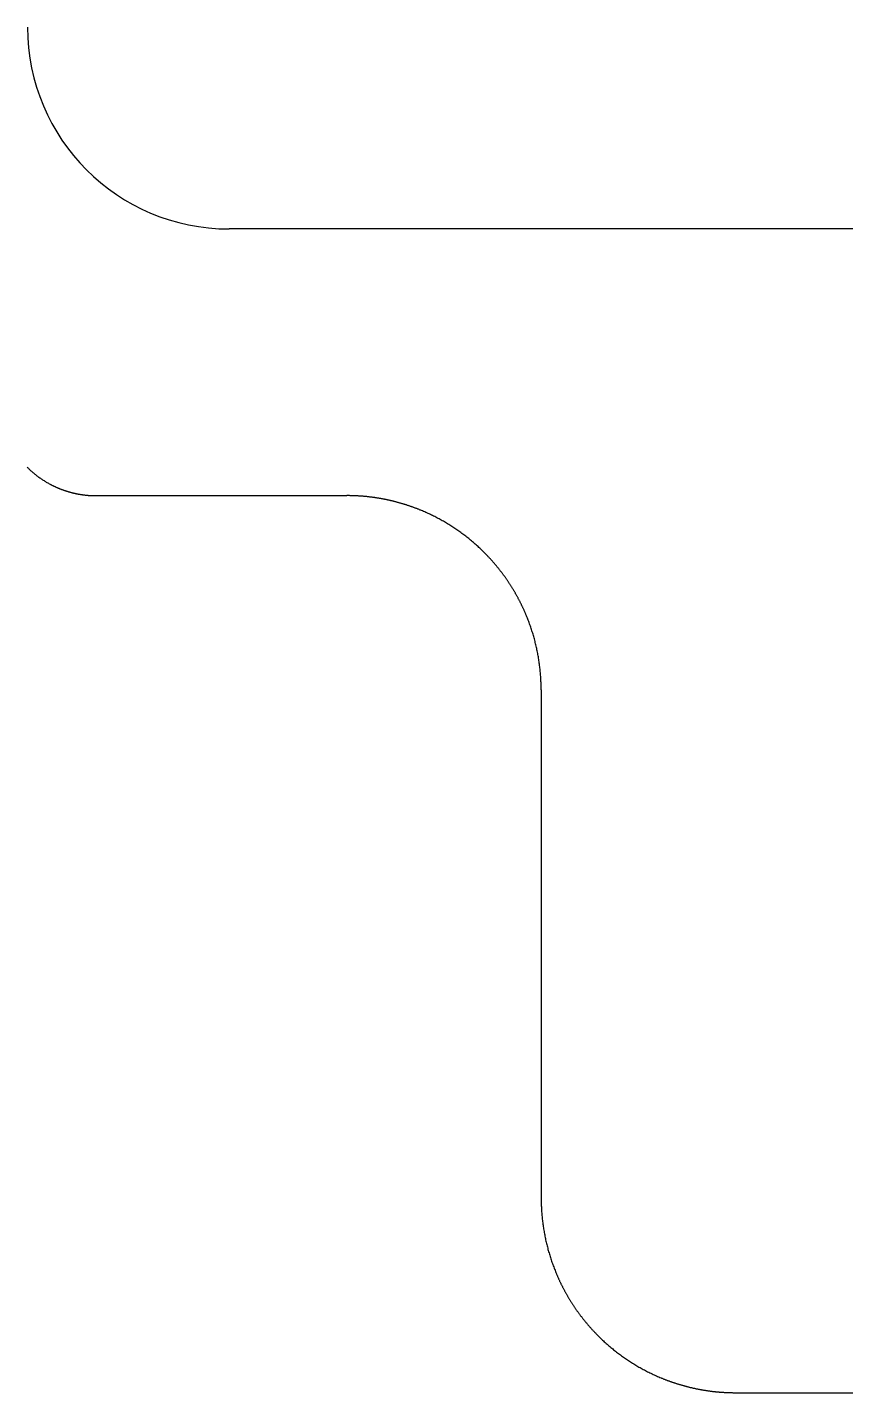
# Model space of a CAD drawing. Header units: millimetres. Extents: x -10 to 277, y -95 to 18.
# Drawn here: x 45.04 to 53.46, y -95.23 to -81.18 of the extents above; entities that cross this region are included whole.
import ezdxf

# ---------------------------------------------------------------- set-up
doc = ezdxf.new("R2010")
doc.units = ezdxf.units.MM
doc.header["$MEASUREMENT"] = 0
doc.layers.add('BLACK', color=7, linetype='CONTINUOUS')
doc.layers.add('Edge.Cuts', color=53, linetype='CONTINUOUS')

msp = doc.modelspace()

# ---------------------------------------------------------------- linework, layer by layer
at = {"layer": 'BLACK', "linetype": 'Continuous'}
msp.add_line((57.6625, -83.25), (47.1125, -83.25), dxfattribs=at)
at = {"layer": 'BLACK'}
msp.add_arc((47.112502, -81.174998), 2.075002, 180.0000828, 269.9999448, dxfattribs=at)
at = {"layer": 'Edge.Cuts', "linetype": 'Continuous'}
for p, q in [((45.033455, -85.700871), (45.039794, -85.707168)), ((45.039794, -85.707168), (45.046189, -85.713409)), ((45.046189, -85.713409), (45.05264, -85.719592)), ((45.05264, -85.719592), (45.059147, -85.725718)), ((45.059147, -85.725718), (45.065708, -85.731786)), ((45.065708, -85.731786), (45.072323, -85.737794)), ((45.072323, -85.737794), (45.078993, -85.743744)), ((45.078993, -85.743744), (45.085715, -85.749634)), ((45.085715, -85.749634), (45.092491, -85.755464)), ((45.092491, -85.755464), (45.099319, -85.761234)), ((45.099319, -85.761234), (45.106198, -85.766942)), ((45.106198, -85.766942), (45.113129, -85.772589)), ((45.113129, -85.772589), (45.12011, -85.778174)), ((45.12011, -85.778174), (45.127142, -85.783697)), ((45.127142, -85.783697), (45.134223, -85.789158)), ((45.134223, -85.789158), (45.141353, -85.794555)), ((45.141353, -85.794555), (45.148531, -85.799888)), ((45.148531, -85.799888), (45.155757, -85.805157)), ((45.155757, -85.805157), (45.163031, -85.810362)), ((45.163031, -85.810362), (45.170351, -85.815502)), ((45.170351, -85.815502), (45.177717, -85.820576)), ((45.177717, -85.820576), (45.185129, -85.825585)), ((45.185129, -85.825585), (45.192586, -85.830527)), ((45.192586, -85.830527), (45.200086, -85.835403)), ((45.200086, -85.835403), (45.207631, -85.840211)), ((45.207631, -85.840211), (45.215218, -85.844953)), ((45.215218, -85.844953), (45.222848, -85.849626)), ((45.222848, -85.849626), (45.23052, -85.854231)), ((45.23052, -85.854231), (45.238233, -85.858768)), ((45.238233, -85.858768), (45.245986, -85.863235)), ((45.245986, -85.863235), (45.253779, -85.867634)), ((45.253779, -85.867634), (45.261611, -85.871962)), ((45.261611, -85.871962), (45.269482, -85.87622)), ((45.269482, -85.87622), (45.273431, -85.878323)), ((45.273431, -85.878323), (45.27739, -85.880408)), ((45.27739, -85.880408), (45.281358, -85.882476)), ((45.281358, -85.882476), (45.285336, -85.884525)), ((45.285336, -85.884525), (45.289323, -85.886557)), ((45.289323, -85.886557), (45.293318, -85.888571)), ((45.293318, -85.888571), (45.297323, -85.890567)), ((45.297323, -85.890567), (45.301336, -85.892546)), ((45.301336, -85.892546), (45.305359, -85.894506)), ((45.305359, -85.894506), (45.30939, -85.896448)), ((45.30939, -85.896448), (45.313429, -85.898372)), ((45.313429, -85.898372), (45.317478, -85.900278)), ((45.317478, -85.900278), (45.321534, -85.902166)), ((45.321534, -85.902166), (45.325599, -85.904036)), ((45.325599, -85.904036), (45.329673, -85.905888)), ((45.329673, -85.905888), (45.333754, -85.907721)), ((45.333754, -85.907721), (45.337844, -85.909536)), ((45.337844, -85.909536), (45.341942, -85.911333)), ((45.341942, -85.911333), (45.346047, -85.913112)), ((45.346047, -85.913112), (45.350161, -85.914872)), ((45.350161, -85.914872), (45.354282, -85.916613)), ((45.354282, -85.916613), (45.358411, -85.918336)), ((45.358411, -85.918336), (45.362548, -85.920041)), ((45.362548, -85.920041), (45.366692, -85.921727)), ((45.366692, -85.921727), (45.370843, -85.923395)), ((45.370843, -85.923395), (45.375003, -85.925044)), ((45.375003, -85.925044), (45.379168, -85.926674)), ((45.379168, -85.926674), (45.383342, -85.928286)), ((45.383342, -85.928286), (45.387522, -85.929878)), ((45.387522, -85.929878), (45.39171, -85.931453)), ((45.39171, -85.931453), (45.395904, -85.933008)), ((45.395904, -85.933008), (45.400106, -85.934545)), ((45.400106, -85.934545), (45.404314, -85.936063)), ((45.404314, -85.936063), (45.408529, -85.937562)), ((45.408529, -85.937562), (45.41275, -85.939041)), ((45.41275, -85.939041), (45.416978, -85.940503)), ((45.416978, -85.940503), (45.421212, -85.941945)), ((45.421212, -85.941945), (45.425453, -85.943368)), ((45.425453, -85.943368), (45.429699, -85.944772)), ((45.429699, -85.944772), (45.433953, -85.946157)), ((45.433953, -85.946157), (45.438211, -85.947523)), ((45.438211, -85.947523), (45.442477, -85.94887)), ((45.442477, -85.94887), (45.446747, -85.950198)), ((45.446747, -85.950198), (45.451024, -85.951507)), ((45.451024, -85.951507), (45.455306, -85.952797)), ((45.455306, -85.952797), (45.459595, -85.954067)), ((45.459595, -85.954067), (45.463888, -85.955318)), ((45.463888, -85.955318), (45.468188, -85.95655)), ((45.468188, -85.95655), (45.472492, -85.957763)), ((45.472492, -85.957763), (45.476802, -85.958956)), ((45.476802, -85.958956), (45.481117, -85.96013)), ((45.481117, -85.96013), (45.485438, -85.961285)), ((45.485438, -85.961285), (45.489762, -85.96242)), ((45.489762, -85.96242), (45.494093, -85.963536)), ((45.494093, -85.963536), (45.498428, -85.964632)), ((45.498428, -85.964632), (45.502768, -85.96571)), ((45.502768, -85.96571), (45.507112, -85.966767)), ((45.507112, -85.966767), (45.511462, -85.967805)), ((45.511462, -85.967805), (45.515816, -85.968824)), ((45.515816, -85.968824), (45.520175, -85.969823)), ((45.520175, -85.969823), (45.524537, -85.970803)), ((45.524537, -85.970803), (45.528905, -85.971763)), ((45.528905, -85.971763), (45.533275, -85.972704)), ((45.533275, -85.972704), (45.537651, -85.973625)), ((45.537651, -85.973625), (45.54203, -85.974526)), ((45.54203, -85.974526), (45.546414, -85.975408)), ((45.546414, -85.975408), (45.550801, -85.97627)), ((45.550801, -85.97627), (45.555193, -85.977113)), ((45.555193, -85.977113), (45.559587, -85.977935)), ((45.559587, -85.977935), (45.563987, -85.978739)), ((45.563987, -85.978739), (45.568388, -85.979522)), ((45.568388, -85.979522), (45.572795, -85.980286)), ((45.572795, -85.980286), (45.577203, -85.98103)), ((45.577203, -85.98103), (45.581616, -85.981754)), ((45.581616, -85.981754), (45.586031, -85.982459)), ((45.586031, -85.982459), (45.590451, -85.983144)), ((45.590451, -85.983144), (45.594872, -85.983809)), ((45.594872, -85.983809), (45.599298, -85.984454)), ((45.599298, -85.984454), (45.603725, -85.985079)), ((45.603725, -85.985079), (45.608157, -85.985685)), ((45.608157, -85.985685), (45.61259, -85.986271)), ((45.61259, -85.986271), (45.617027, -85.986837)), ((45.617027, -85.986837), (45.621465, -85.987383)), ((45.621465, -85.987383), (45.625908, -85.98791)), ((45.625908, -85.98791), (45.630351, -85.988416)), ((45.630351, -85.988416), (45.634798, -85.988903)), ((45.634798, -85.988903), (45.639246, -85.989369)), ((45.639246, -85.989369), (45.643698, -85.989816)), ((45.643698, -85.989816), (45.64815, -85.990243)), ((45.64815, -85.990243), (45.652607, -85.99065)), ((45.652607, -85.99065), (45.657063, -85.991037)), ((45.657063, -85.991037), (45.661523, -85.991404)), ((45.661523, -85.991404), (45.665984, -85.991752)), ((45.665984, -85.991752), (45.670448, -85.992079)), ((45.670448, -85.992079), (45.674912, -85.992386)), ((45.674912, -85.992386), (45.679379, -85.992674)), ((45.679379, -85.992674), (45.683846, -85.992941)), ((45.683846, -85.992941), (45.688317, -85.993189)), ((45.688317, -85.993189), (45.692787, -85.993416)), ((45.692787, -85.993416), (45.69726, -85.993624)), ((45.69726, -85.993624), (45.701733, -85.993811)), ((45.701733, -85.993811), (45.706209, -85.993979)), ((45.706209, -85.993979), (45.710684, -85.994127)), ((45.710684, -85.994127), (45.715162, -85.994254)), ((45.715162, -85.994254), (45.71964, -85.994362)), ((45.71964, -85.994362), (45.72412, -85.994449)), ((45.72412, -85.994449), (45.728599, -85.994517)), ((45.728599, -85.994517), (45.733081, -85.994565)), ((45.733081, -85.994565), (45.7415, -85.9946)), ((45.7415, -85.9946), (48.325, -85.9946)), ((48.327308, -85.994601), (48.325, -85.9946)), ((48.33364, -85.994619), (48.327308, -85.994601)), ((48.339969, -85.994656), (48.33364, -85.994619)), ((48.346299, -85.994713), (48.339969, -85.994656)), ((48.352627, -85.994791), (48.346299, -85.994713)), ((48.358957, -85.994888), (48.352627, -85.994791)), ((48.365284, -85.995005), (48.358957, -85.994888)), ((48.371612, -85.995143), (48.365284, -85.995005)), ((48.377937, -85.9953), (48.371612, -85.995143)), ((48.384264, -85.995477), (48.377937, -85.9953)), ((48.390588, -85.995675), (48.384264, -85.995477)), ((48.396912, -85.995892), (48.390588, -85.995675)), ((48.403235, -85.996129), (48.396912, -85.995892)), ((48.409557, -85.996387), (48.403235, -85.996129)), ((48.415877, -85.996664), (48.409557, -85.996387)), ((48.422198, -85.996961), (48.415877, -85.996664)), ((48.428516, -85.997278), (48.422198, -85.996961)), ((48.434834, -85.997616), (48.428516, -85.997278)), ((48.44115, -85.997973), (48.434834, -85.997616)), ((48.447465, -85.99835), (48.44115, -85.997973)), ((48.453778, -85.998747), (48.447465, -85.99835)), ((48.460091, -85.999164), (48.453778, -85.998747)), ((48.4664, -85.999601), (48.460091, -85.999164)), ((48.47271, -86.000058), (48.4664, -85.999601)), ((48.479017, -86.000535), (48.47271, -86.000058)), ((48.485323, -86.001032), (48.479017, -86.000535)), ((48.491627, -86.001549), (48.485323, -86.001032)), ((48.49793, -86.002085), (48.491627, -86.001549)), ((48.504229, -86.002642), (48.49793, -86.002085)), ((48.510528, -86.003219), (48.504229, -86.002642)), ((48.516824, -86.003815), (48.510528, -86.003219)), ((48.523119, -86.004431), (48.516824, -86.003815)), ((48.529411, -86.005068), (48.523119, -86.004431)), ((48.535702, -86.005724), (48.529411, -86.005068)), ((48.54199, -86.0064), (48.535702, -86.005724)), ((48.548276, -86.007096), (48.54199, -86.0064)), ((48.554559, -86.007812), (48.548276, -86.007096)), ((48.560841, -86.008547), (48.554559, -86.007812)), ((48.56712, -86.009303), (48.560841, -86.008547)), ((48.573397, -86.010078), (48.56712, -86.009303)), ((48.57967, -86.010874), (48.573397, -86.010078)), ((48.585942, -86.011689), (48.57967, -86.010874)), ((48.59221, -86.012524), (48.585942, -86.011689)), ((48.598477, -86.013379), (48.59221, -86.012524)), ((48.604739, -86.014253), (48.598477, -86.013379)), ((48.611, -86.015148), (48.604739, -86.014253)), ((48.617257, -86.016062), (48.611, -86.015148)), ((48.623512, -86.016996), (48.617257, -86.016062)), ((48.629764, -86.017949), (48.623512, -86.016996)), ((48.636013, -86.018923), (48.629764, -86.017949)), ((48.642258, -86.019916), (48.636013, -86.018923)), ((48.6485, -86.020929), (48.642258, -86.019916)), ((48.654739, -86.021962), (48.6485, -86.020929)), ((48.660975, -86.023015), (48.654739, -86.021962)), ((48.667207, -86.024087), (48.660975, -86.023015)), ((48.673436, -86.025179), (48.667207, -86.024087)), ((48.679661, -86.026291), (48.673436, -86.025179)), ((48.685884, -86.027422), (48.679661, -86.026291)), ((48.692102, -86.028573), (48.685884, -86.027422)), ((48.698317, -86.029744), (48.692102, -86.028573)), ((48.704528, -86.030934), (48.698317, -86.029744)), ((48.710735, -86.032144), (48.704528, -86.030934)), ((48.716938, -86.033374), (48.710735, -86.032144)), ((48.723138, -86.034623), (48.716938, -86.033374)), ((48.729333, -86.035892), (48.723138, -86.034623)), ((48.735525, -86.037181), (48.729333, -86.035892)), ((48.741712, -86.038489), (48.735525, -86.037181)), ((48.747896, -86.039816), (48.741712, -86.038489)), ((48.754075, -86.041164), (48.747896, -86.039816)), ((48.76025, -86.04253), (48.754075, -86.041164)), ((48.76642, -86.043917), (48.76025, -86.04253)), ((48.772587, -86.045323), (48.76642, -86.043917)), ((48.778748, -86.046748), (48.772587, -86.045323)), ((48.784906, -86.048193), (48.778748, -86.046748)), ((48.791058, -86.049657), (48.784906, -86.048193)), ((48.797207, -86.051141), (48.791058, -86.049657)), ((48.80335, -86.052644), (48.797207, -86.051141)), ((48.809489, -86.054167), (48.80335, -86.052644)), ((48.815622, -86.055709), (48.809489, -86.054167)), ((48.821751, -86.05727), (48.815622, -86.055709)), ((48.827875, -86.058851), (48.821751, -86.05727)), ((48.833995, -86.060451), (48.827875, -86.058851)), ((48.840108, -86.062071), (48.833995, -86.060451)), ((48.846217, -86.06371), (48.840108, -86.062071)), ((48.852321, -86.065368), (48.846217, -86.06371)), ((48.85842, -86.067046), (48.852321, -86.065368)), ((48.864512, -86.068742), (48.85842, -86.067046)), ((48.8706, -86.070459), (48.864512, -86.068742)), ((48.876683, -86.072194), (48.8706, -86.070459)), ((48.88276, -86.073949), (48.876683, -86.072194)), ((48.888831, -86.075722), (48.88276, -86.073949)), ((48.894897, -86.077515), (48.888831, -86.075722)), ((48.900957, -86.079328), (48.894897, -86.077515)), ((48.907011, -86.081159), (48.900957, -86.079328)), ((48.91306, -86.08301), (48.907011, -86.081159)), ((48.919103, -86.084879), (48.91306, -86.08301)), ((48.925139, -86.086768), (48.919103, -86.084879)), ((48.93117, -86.088676), (48.925139, -86.086768)), ((48.937195, -86.090603), (48.93117, -86.088676)), ((48.943214, -86.092549), (48.937195, -86.090603)), ((48.949226, -86.094514), (48.943214, -86.092549)), ((48.955232, -86.096498), (48.949226, -86.094514)), ((48.961232, -86.098501), (48.955232, -86.096498)), ((48.967226, -86.100523), (48.961232, -86.098501)), ((48.973213, -86.102564), (48.967226, -86.100523)), ((48.979194, -86.104624), (48.973213, -86.102564)), ((48.985168, -86.106702), (48.979194, -86.104624)), ((48.991136, -86.1088), (48.985168, -86.106702)), ((48.997097, -86.110916), (48.991136, -86.1088)), ((49.003052, -86.113052), (48.997097, -86.110916)), ((49.008999, -86.115206), (49.003052, -86.113052)), ((49.01494, -86.117379), (49.008999, -86.115206)), ((49.020874, -86.119571), (49.01494, -86.117379)), ((49.026801, -86.121781), (49.020874, -86.119571)), ((49.032721, -86.12401), (49.026801, -86.121781)), ((49.038633, -86.126258), (49.032721, -86.12401)), ((49.044539, -86.128525), (49.038633, -86.126258)), ((49.050438, -86.13081), (49.044539, -86.128525)), ((49.056329, -86.133114), (49.050438, -86.13081)), ((49.062213, -86.135437), (49.056329, -86.133114)), ((49.068089, -86.137778), (49.062213, -86.135437)), ((49.073958, -86.140138), (49.068089, -86.137778)), ((49.07982, -86.142516), (49.073958, -86.140138)), ((49.085674, -86.144913), (49.07982, -86.142516)), ((49.09152, -86.147328), (49.085674, -86.144913)), ((49.10319, -86.152214), (49.09152, -86.147328)), ((49.114829, -86.157173), (49.10319, -86.152214)), ((49.126436, -86.162206), (49.114829, -86.157173)), ((49.13801, -86.167313), (49.126436, -86.162206)), ((49.149552, -86.172492), (49.13801, -86.167313)), ((49.161061, -86.177744), (49.149552, -86.172492)), ((49.172537, -86.183069), (49.161061, -86.177744)), ((49.183978, -86.188466), (49.172537, -86.183069)), ((49.195385, -86.193935), (49.183978, -86.188466)), ((49.206757, -86.199476), (49.195385, -86.193935)), ((49.218093, -86.205089), (49.206757, -86.199476)), ((49.229394, -86.210774), (49.218093, -86.205089)), ((49.240658, -86.216529), (49.229394, -86.210774)), ((49.251885, -86.222356), (49.240658, -86.216529)), ((49.263075, -86.228253), (49.251885, -86.222356)), ((49.274228, -86.234221), (49.263075, -86.228253)), ((49.285342, -86.24026), (49.274228, -86.234221)), ((49.296417, -86.246368), (49.285342, -86.24026)), ((49.307454, -86.252546), (49.296417, -86.246368)), ((49.318451, -86.258794), (49.307454, -86.252546)), ((49.329408, -86.26511), (49.318451, -86.258794)), ((49.340324, -86.271496), (49.329408, -86.26511)), ((49.3512, -86.277951), (49.340324, -86.271496)), ((49.362034, -86.284474), (49.3512, -86.277951)), ((49.372827, -86.291066), (49.362034, -86.284474)), ((49.383578, -86.297725), (49.372827, -86.291066)), ((49.394286, -86.304452), (49.383578, -86.297725)), ((49.404951, -86.311247), (49.394286, -86.304452)), ((49.415572, -86.318109), (49.404951, -86.311247)), ((49.42615, -86.325037), (49.415572, -86.318109)), ((49.436684, -86.332033), (49.42615, -86.325037)), ((49.447173, -86.339094), (49.436684, -86.332033)), ((49.457617, -86.346222), (49.447173, -86.339094)), ((49.468016, -86.353416), (49.457617, -86.346222)), ((49.478368, -86.360675), (49.468016, -86.353416)), ((49.488675, -86.367999), (49.478368, -86.360675)), ((49.498935, -86.375389), (49.488675, -86.367999)), ((49.509148, -86.382843), (49.498935, -86.375389)), ((49.519313, -86.390361), (49.509148, -86.382843)), ((49.529431, -86.397944), (49.519313, -86.390361)), ((49.5395, -86.40559), (49.529431, -86.397944)), ((49.549521, -86.4133), (49.5395, -86.40559)), ((49.559493, -86.421074), (49.549521, -86.4133)), ((49.569416, -86.42891), (49.559493, -86.421074)), ((49.579289, -86.436809), (49.569416, -86.42891)), ((49.589113, -86.44477), (49.579289, -86.436809)), ((49.598885, -86.452794), (49.589113, -86.44477)), ((49.608607, -86.460879), (49.598885, -86.452794)), ((49.618278, -86.469026), (49.608607, -86.460879)), ((49.627898, -86.477234), (49.618278, -86.469026)), ((49.637466, -86.485503), (49.627898, -86.477234)), ((49.646982, -86.493832), (49.637466, -86.485503)), ((49.656445, -86.502222), (49.646982, -86.493832)), ((49.665855, -86.510672), (49.656445, -86.502222)), ((49.675213, -86.519182), (49.665855, -86.510672)), ((49.684517, -86.527751), (49.675213, -86.519182)), ((49.693767, -86.53638), (49.684517, -86.527751)), ((49.702963, -86.545067), (49.693767, -86.53638)), ((49.712104, -86.553813), (49.702963, -86.545067)), ((49.721191, -86.562618), (49.712104, -86.553813)), ((49.730223, -86.57148), (49.721191, -86.562618)), ((49.7392, -86.5804), (49.730223, -86.57148)), ((49.740831, -86.582033), (49.7392, -86.5804)), ((49.745296, -86.586523), (49.740831, -86.582033)), ((49.749746, -86.591025), (49.745296, -86.586523)), ((49.754182, -86.595542), (49.749746, -86.591025)), ((49.758602, -86.600072), (49.754182, -86.595542)), ((49.763009, -86.604616), (49.758602, -86.600072)), ((49.7674, -86.609174), (49.763009, -86.604616)), ((49.771778, -86.613746), (49.7674, -86.609174)), ((49.77614, -86.61833), (49.771778, -86.613746)), ((49.780489, -86.622929), (49.77614, -86.61833)), ((49.784821, -86.627541), (49.780489, -86.622929)), ((49.78914, -86.632167), (49.784821, -86.627541)), ((49.793443, -86.636806), (49.78914, -86.632167)), ((49.797733, -86.641459), (49.793443, -86.636806)), ((49.802006, -86.646125), (49.797733, -86.641459)), ((49.806265, -86.650804), (49.802006, -86.646125)), ((49.810509, -86.655496), (49.806265, -86.650804)), ((49.814738, -86.660203), (49.810509, -86.655496)), ((49.818952, -86.664922), (49.814738, -86.660203)), ((49.823151, -86.669654), (49.818952, -86.664922)), ((49.827335, -86.674399), (49.823151, -86.669654)), ((49.831504, -86.679158), (49.827335, -86.674399)), ((49.835657, -86.683929), (49.831504, -86.679158)), ((49.839796, -86.688714), (49.835657, -86.683929)), ((49.843918, -86.693511), (49.839796, -86.688714)), ((49.848027, -86.698322), (49.843918, -86.693511)), ((49.852119, -86.703145), (49.848027, -86.698322)), ((49.856196, -86.707982), (49.852119, -86.703145)), ((49.860258, -86.71283), (49.856196, -86.707982)), ((49.864304, -86.717693), (49.860258, -86.71283)), ((49.868335, -86.722566), (49.864304, -86.717693)), ((49.872351, -86.727454), (49.868335, -86.722566)), ((49.87635, -86.732353), (49.872351, -86.727454)), ((49.880335, -86.737266), (49.87635, -86.732353)), ((49.884303, -86.74219), (49.880335, -86.737266)), ((49.888256, -86.747128), (49.884303, -86.74219)), ((49.892193, -86.752077), (49.888256, -86.747128)), ((49.896115, -86.75704), (49.892193, -86.752077)), ((49.900021, -86.762014), (49.896115, -86.75704)), ((49.903911, -86.767001), (49.900021, -86.762014)), ((49.907785, -86.771999), (49.903911, -86.767001)), ((49.911644, -86.777011), (49.907785, -86.771999)), ((49.915486, -86.782034), (49.911644, -86.777011)), ((49.919313, -86.787069), (49.915486, -86.782034)), ((49.923123, -86.792116), (49.919313, -86.787069)), ((49.926918, -86.797176), (49.923123, -86.792116)), ((49.930696, -86.802247), (49.926918, -86.797176)), ((49.934459, -86.807331), (49.930696, -86.802247)), ((49.938205, -86.812426), (49.934459, -86.807331)), ((49.941936, -86.817533), (49.938205, -86.812426)), ((49.94565, -86.822652), (49.941936, -86.817533)), ((49.949348, -86.827783), (49.94565, -86.822652)), ((49.953029, -86.832924), (49.949348, -86.827783)), ((49.956695, -86.838079), (49.953029, -86.832924)), ((49.960343, -86.843244), (49.956695, -86.838079)), ((49.963976, -86.848421), (49.960343, -86.843244)), ((49.967592, -86.853609), (49.963976, -86.848421)), ((49.971192, -86.858809), (49.967592, -86.853609)), ((49.974775, -86.86402), (49.971192, -86.858809)), ((49.978343, -86.869243), (49.974775, -86.86402)), ((49.981893, -86.874476), (49.978343, -86.869243)), ((49.985427, -86.879721), (49.981893, -86.874476)), ((49.988944, -86.884977), (49.985427, -86.879721)), ((49.992444, -86.890245), (49.988944, -86.884977)), ((49.995928, -86.895523), (49.992444, -86.890245)), ((49.999396, -86.900813), (49.995928, -86.895523)), ((50.002846, -86.906113), (49.999396, -86.900813)), ((50.00628, -86.911424), (50.002846, -86.906113)), ((50.009696, -86.916746), (50.00628, -86.911424)), ((50.013097, -86.922079), (50.009696, -86.916746)), ((50.01648, -86.927422), (50.013097, -86.922079)), ((50.019846, -86.932777), (50.01648, -86.927422)), ((50.023195, -86.938142), (50.019846, -86.932777)), ((50.026528, -86.943518), (50.023195, -86.938142)), ((50.029843, -86.948904), (50.026528, -86.943518)), ((50.033142, -86.954301), (50.029843, -86.948904)), ((50.036423, -86.959707), (50.033142, -86.954301)), ((50.039687, -86.965125), (50.036423, -86.959707)), ((50.042934, -86.970553), (50.039687, -86.965125)), ((50.046164, -86.975991), (50.042934, -86.970553)), ((50.049376, -86.981439), (50.046164, -86.975991)), ((50.052572, -86.986898), (50.049376, -86.981439)), ((50.05575, -86.992366), (50.052572, -86.986898)), ((50.058911, -86.997845), (50.05575, -86.992366)), ((50.062055, -87.003333), (50.058911, -86.997845)), ((50.065181, -87.008832), (50.062055, -87.003333)), ((50.06829, -87.01434), (50.065181, -87.008832)), ((50.071381, -87.019859), (50.06829, -87.01434)), ((50.074455, -87.025387), (50.071381, -87.019859)), ((50.077512, -87.030925), (50.074455, -87.025387)), ((50.08055, -87.036472), (50.077512, -87.030925)), ((50.083572, -87.042029), (50.08055, -87.036472)), ((50.086576, -87.047596), (50.083572, -87.042029)), ((50.089562, -87.053172), (50.086576, -87.047596)), ((50.09253, -87.058757), (50.089562, -87.053172)), ((50.095482, -87.064353), (50.09253, -87.058757)), ((50.098415, -87.069957), (50.095482, -87.064353)), ((50.10133, -87.07557), (50.098415, -87.069957)), ((50.104228, -87.081193), (50.10133, -87.07557)), ((50.107108, -87.086825), (50.104228, -87.081193)), ((50.10997, -87.092466), (50.107108, -87.086825)), ((50.112815, -87.098116), (50.10997, -87.092466)), ((50.115641, -87.103775), (50.112815, -87.098116)), ((50.11845, -87.109443), (50.115641, -87.103775)), ((50.12124, -87.11512), (50.11845, -87.109443)), ((50.124013, -87.120806), (50.12124, -87.11512)), ((50.126767, -87.1265), (50.124013, -87.120806)), ((50.129504, -87.132203), (50.126767, -87.1265)), ((50.132223, -87.137915), (50.129504, -87.132203)), ((50.134923, -87.143635), (50.132223, -87.137915)), ((50.137606, -87.149364), (50.134923, -87.143635)), ((50.14027, -87.155101), (50.137606, -87.149364)), ((50.142916, -87.160847), (50.14027, -87.155101)), ((50.145544, -87.166601), (50.142916, -87.160847)), ((50.148154, -87.172363), (50.145544, -87.166601)), ((50.150746, -87.178134), (50.148154, -87.172363)), ((50.153319, -87.183912), (50.150746, -87.178134)), ((50.155874, -87.189699), (50.153319, -87.183912)), ((50.158411, -87.195494), (50.155874, -87.189699)), ((50.160929, -87.201297), (50.158411, -87.195494)), ((50.163429, -87.207108), (50.160929, -87.201297)), ((50.165911, -87.212926), (50.163429, -87.207108)), ((50.168374, -87.218753), (50.165911, -87.212926)), ((50.170819, -87.224587), (50.168374, -87.218753)), ((50.173245, -87.230429), (50.170819, -87.224587)), ((50.178042, -87.242135), (50.173245, -87.230429)), ((50.182765, -87.253872), (50.178042, -87.242135)), ((50.187414, -87.265638), (50.182765, -87.253872)), ((50.191988, -87.277433), (50.187414, -87.265638)), ((50.196487, -87.289256), (50.191988, -87.277433)), ((50.200912, -87.301108), (50.196487, -87.289256)), ((50.205261, -87.312987), (50.200912, -87.301108)), ((50.209535, -87.324894), (50.205261, -87.312987)), ((50.213734, -87.336827), (50.209535, -87.324894)), ((50.217857, -87.348786), (50.213734, -87.336827)), ((50.221904, -87.360771), (50.217857, -87.348786)), ((50.225875, -87.372781), (50.221904, -87.360771)), ((50.229771, -87.384815), (50.225875, -87.372781)), ((50.23359, -87.396874), (50.229771, -87.384815)), ((50.237332, -87.408956), (50.23359, -87.396874)), ((50.240998, -87.421062), (50.237332, -87.408956)), ((50.244587, -87.43319), (50.240998, -87.421062)), ((50.2481, -87.445341), (50.244587, -87.43319)), ((50.251535, -87.457513), (50.2481, -87.445341)), ((50.254894, -87.469706), (50.251535, -87.457513)), ((50.258175, -87.48192), (50.254894, -87.469706)), ((50.261379, -87.494154), (50.258175, -87.48192)), ((50.264505, -87.506409), (50.261379, -87.494154)), ((50.267553, -87.518682), (50.264505, -87.506409)), ((50.270524, -87.530974), (50.267553, -87.518682)), ((50.273417, -87.543284), (50.270524, -87.530974)), ((50.276232, -87.555612), (50.273417, -87.543284)), ((50.278969, -87.567958), (50.276232, -87.555612)), ((50.281628, -87.58032), (50.278969, -87.567958)), ((50.284208, -87.592698), (50.281628, -87.58032)), ((50.28671, -87.605093), (50.284208, -87.592698)), ((50.289134, -87.617502), (50.28671, -87.605093)), ((50.291479, -87.629927), (50.289134, -87.617502)), ((50.293745, -87.642366), (50.291479, -87.629927)), ((50.295933, -87.654819), (50.293745, -87.642366)), ((50.298041, -87.667285), (50.295933, -87.654819)), ((50.300071, -87.679764), (50.298041, -87.667285)), ((50.302022, -87.692256), (50.300071, -87.679764)), ((50.303894, -87.70476), (50.302022, -87.692256)), ((50.305686, -87.717275), (50.303894, -87.70476)), ((50.3074, -87.729802), (50.305686, -87.717275)), ((50.309034, -87.742339), (50.3074, -87.729802)), ((50.310589, -87.754886), (50.309034, -87.742339)), ((50.312064, -87.767443), (50.310589, -87.754886)), ((50.31346, -87.780008), (50.312064, -87.767443)), ((50.314777, -87.792583), (50.31346, -87.780008)), ((50.316014, -87.805166), (50.314777, -87.792583)), ((50.317171, -87.817757), (50.316014, -87.805166)), ((50.318249, -87.830355), (50.317171, -87.817757)), ((50.319247, -87.84296), (50.318249, -87.830355)), ((50.320166, -87.855572), (50.319247, -87.84296)), ((50.321004, -87.86819), (50.320166, -87.855572)), ((50.321763, -87.880813), (50.321004, -87.86819)), ((50.322442, -87.893441), (50.321763, -87.880813)), ((50.323042, -87.906074), (50.322442, -87.893441)), ((50.323561, -87.918711), (50.323042, -87.906074)), ((50.324001, -87.931352), (50.323561, -87.918711)), ((50.32436, -87.943997), (50.324001, -87.931352)), ((50.32464, -87.956644), (50.32436, -87.943997)), ((50.32484, -87.969294), (50.32464, -87.956644)), ((50.32496, -87.981946), (50.32484, -87.969294)), ((50.325, -87.9946), (50.32496, -87.981946)), ((50.325, -87.9946), (50.325, -93.226)), ((50.325, -93.226), (50.32504, -93.238654)), ((50.32504, -93.238654), (50.32516, -93.251306)), ((50.32516, -93.251306), (50.32536, -93.263956)), ((50.32536, -93.263956), (50.32564, -93.276603)), ((50.32564, -93.276603), (50.325999, -93.289248)), ((50.325999, -93.289248), (50.326439, -93.301889)), ((50.326439, -93.301889), (50.326958, -93.314526)), ((50.326958, -93.314526), (50.327558, -93.327159)), ((50.327558, -93.327159), (50.328237, -93.339787)), ((50.328237, -93.339787), (50.328996, -93.35241)), ((50.328996, -93.35241), (50.329834, -93.365028)), ((50.329834, -93.365028), (50.330753, -93.37764)), ((50.330753, -93.37764), (50.331751, -93.390245)), ((50.331751, -93.390245), (50.332829, -93.402843)), ((50.332829, -93.402843), (50.333986, -93.415434)), ((50.333986, -93.415434), (50.335223, -93.428017)), ((50.335223, -93.428017), (50.33654, -93.440592)), ((50.33654, -93.440592), (50.337936, -93.453157)), ((50.337936, -93.453157), (50.339411, -93.465714)), ((50.339411, -93.465714), (50.340966, -93.478261)), ((50.340966, -93.478261), (50.3426, -93.490798)), ((50.3426, -93.490798), (50.344314, -93.503325)), ((50.344314, -93.503325), (50.346106, -93.51584)), ((50.346106, -93.51584), (50.347978, -93.528344)), ((50.347978, -93.528344), (50.349929, -93.540836)), ((50.349929, -93.540836), (50.351959, -93.553315)), ((50.351959, -93.553315), (50.354067, -93.565781)), ((50.354067, -93.565781), (50.356255, -93.578234)), ((50.356255, -93.578234), (50.358521, -93.590673)), ((50.358521, -93.590673), (50.360866, -93.603098)), ((50.360866, -93.603098), (50.36329, -93.615507)), ((50.36329, -93.615507), (50.365792, -93.627902)), ((50.365792, -93.627902), (50.368372, -93.64028)), ((50.368372, -93.64028), (50.371031, -93.652642)), ((50.371031, -93.652642), (50.373768, -93.664988)), ((50.373768, -93.664988), (50.376583, -93.677316)), ((50.376583, -93.677316), (50.379476, -93.689626)), ((50.379476, -93.689626), (50.382447, -93.701918)), ((50.382447, -93.701918), (50.385495, -93.714191)), ((50.385495, -93.714191), (50.388621, -93.726446)), ((50.388621, -93.726446), (50.391825, -93.73868)), ((50.391825, -93.73868), (50.395106, -93.750894)), ((50.395106, -93.750894), (50.398465, -93.763087)), ((50.398465, -93.763087), (50.4019, -93.775259)), ((50.4019, -93.775259), (50.405413, -93.78741)), ((50.405413, -93.78741), (50.409002, -93.799538)), ((50.409002, -93.799538), (50.412668, -93.811644)), ((50.412668, -93.811644), (50.41641, -93.823726)), ((50.41641, -93.823726), (50.420229, -93.835785)), ((50.420229, -93.835785), (50.424125, -93.847819)), ((50.424125, -93.847819), (50.428096, -93.859829)), ((50.428096, -93.859829), (50.432143, -93.871814)), ((50.432143, -93.871814), (50.436266, -93.883773)), ((50.436266, -93.883773), (50.440465, -93.895706)), ((50.440465, -93.895706), (50.444739, -93.907613)), ((50.444739, -93.907613), (50.449088, -93.919492)), ((50.449088, -93.919492), (50.453513, -93.931344)), ((50.453513, -93.931344), (50.458012, -93.943167)), ((50.458012, -93.943167), (50.462586, -93.954962)), ((50.462586, -93.954962), (50.467235, -93.966728)), ((50.467235, -93.966728), (50.471958, -93.978465)), ((50.471958, -93.978465), (50.476755, -93.990171)), ((50.476755, -93.990171), (50.479181, -93.996013)), ((50.479181, -93.996013), (50.481626, -94.001847)), ((50.481626, -94.001847), (50.484089, -94.007674)), ((50.484089, -94.007674), (50.486571, -94.013492)), ((50.486571, -94.013492), (50.489071, -94.019303)), ((50.489071, -94.019303), (50.491589, -94.025106)), ((50.491589, -94.025106), (50.494126, -94.030901)), ((50.494126, -94.030901), (50.496681, -94.036688)), ((50.496681, -94.036688), (50.499254, -94.042466)), ((50.499254, -94.042466), (50.501846, -94.048237)), ((50.501846, -94.048237), (50.504456, -94.053999)), ((50.504456, -94.053999), (50.507084, -94.059753)), ((50.507084, -94.059753), (50.50973, -94.065499)), ((50.50973, -94.065499), (50.512394, -94.071236)), ((50.512394, -94.071236), (50.515077, -94.076965)), ((50.515077, -94.076965), (50.517777, -94.082685)), ((50.517777, -94.082685), (50.520496, -94.088397)), ((50.520496, -94.088397), (50.523233, -94.0941)), ((50.523233, -94.0941), (50.525987, -94.099794)), ((50.525987, -94.099794), (50.52876, -94.10548)), ((50.52876, -94.10548), (50.53155, -94.111157)), ((50.53155, -94.111157), (50.534359, -94.116825)), ((50.534359, -94.116825), (50.537185, -94.122484)), ((50.537185, -94.122484), (50.54003, -94.128134)), ((50.54003, -94.128134), (50.542892, -94.133775)), ((50.542892, -94.133775), (50.545772, -94.139407)), ((50.545772, -94.139407), (50.54867, -94.14503)), ((50.54867, -94.14503), (50.551585, -94.150643)), ((50.551585, -94.150643), (50.554518, -94.156247)), ((50.554518, -94.156247), (50.55747, -94.161843)), ((50.55747, -94.161843), (50.560438, -94.167428)), ((50.560438, -94.167428), (50.563424, -94.173004)), ((50.563424, -94.173004), (50.566428, -94.178571)), ((50.566428, -94.178571), (50.56945, -94.184128)), ((50.56945, -94.184128), (50.572488, -94.189675)), ((50.572488, -94.189675), (50.575545, -94.195213)), ((50.575545, -94.195213), (50.578619, -94.200741)), ((50.578619, -94.200741), (50.58171, -94.20626)), ((50.58171, -94.20626), (50.584819, -94.211768)), ((50.584819, -94.211768), (50.587945, -94.217267)), ((50.587945, -94.217267), (50.591089, -94.222755)), ((50.591089, -94.222755), (50.59425, -94.228234)), ((50.59425, -94.228234), (50.597428, -94.233702)), ((50.597428, -94.233702), (50.600624, -94.239161)), ((50.600624, -94.239161), (50.603836, -94.244609)), ((50.603836, -94.244609), (50.607066, -94.250047)), ((50.607066, -94.250047), (50.610313, -94.255475)), ((50.610313, -94.255475), (50.613577, -94.260893)), ((50.613577, -94.260893), (50.616858, -94.266299)), ((50.616858, -94.266299), (50.620157, -94.271696)), ((50.620157, -94.271696), (50.623472, -94.277082)), ((50.623472, -94.277082), (50.626805, -94.282458)), ((50.626805, -94.282458), (50.630154, -94.287823)), ((50.630154, -94.287823), (50.63352, -94.293178)), ((50.63352, -94.293178), (50.636903, -94.298521)), ((50.636903, -94.298521), (50.640304, -94.303854)), ((50.640304, -94.303854), (50.64372, -94.309176)), ((50.64372, -94.309176), (50.647154, -94.314487)), ((50.647154, -94.314487), (50.650604, -94.319787)), ((50.650604, -94.319787), (50.654072, -94.325077)), ((50.654072, -94.325077), (50.657556, -94.330355)), ((50.657556, -94.330355), (50.661056, -94.335623)), ((50.661056, -94.335623), (50.664573, -94.340879)), ((50.664573, -94.340879), (50.668107, -94.346124)), ((50.668107, -94.346124), (50.671657, -94.351357)), ((50.671657, -94.351357), (50.675225, -94.35658)), ((50.675225, -94.35658), (50.678808, -94.361791)), ((50.678808, -94.361791), (50.682408, -94.366991)), ((50.682408, -94.366991), (50.686024, -94.372179)), ((50.686024, -94.372179), (50.689657, -94.377356)), ((50.689657, -94.377356), (50.693305, -94.382521)), ((50.693305, -94.382521), (50.696971, -94.387676)), ((50.696971, -94.387676), (50.700652, -94.392817)), ((50.700652, -94.392817), (50.70435, -94.397948)), ((50.70435, -94.397948), (50.708064, -94.403067)), ((50.708064, -94.403067), (50.711795, -94.408174)), ((50.711795, -94.408174), (50.715541, -94.413269)), ((50.715541, -94.413269), (50.719304, -94.418353)), ((50.719304, -94.418353), (50.723082, -94.423424)), ((50.723082, -94.423424), (50.726877, -94.428484)), ((50.726877, -94.428484), (50.730687, -94.433531)), ((50.730687, -94.433531), (50.734514, -94.438566)), ((50.734514, -94.438566), (50.738356, -94.443589)), ((50.738356, -94.443589), (50.742215, -94.448601)), ((50.742215, -94.448601), (50.746089, -94.453599)), ((50.746089, -94.453599), (50.749979, -94.458586)), ((50.749979, -94.458586), (50.753885, -94.46356)), ((50.753885, -94.46356), (50.757807, -94.468523)), ((50.757807, -94.468523), (50.761744, -94.473472)), ((50.761744, -94.473472), (50.765697, -94.47841)), ((50.765697, -94.47841), (50.769665, -94.483334)), ((50.769665, -94.483334), (50.77365, -94.488247)), ((50.77365, -94.488247), (50.777649, -94.493146)), ((50.777649, -94.493146), (50.781665, -94.498034)), ((50.781665, -94.498034), (50.785696, -94.502907)), ((50.785696, -94.502907), (50.789742, -94.50777)), ((50.789742, -94.50777), (50.793804, -94.512618)), ((50.793804, -94.512618), (50.797881, -94.517455)), ((50.797881, -94.517455), (50.801973, -94.522278)), ((50.801973, -94.522278), (50.806082, -94.527089)), ((50.806082, -94.527089), (50.810204, -94.531886)), ((50.810204, -94.531886), (50.814343, -94.536671)), ((50.814343, -94.536671), (50.818496, -94.541442)), ((50.818496, -94.541442), (50.822665, -94.546201)), ((50.822665, -94.546201), (50.826849, -94.550946)), ((50.826849, -94.550946), (50.831048, -94.555678)), ((50.831048, -94.555678), (50.835262, -94.560397)), ((50.835262, -94.560397), (50.839491, -94.565104)), ((50.839491, -94.565104), (50.843735, -94.569796)), ((50.843735, -94.569796), (50.847994, -94.574475)), ((50.847994, -94.574475), (50.852267, -94.579141)), ((50.852267, -94.579141), (50.856557, -94.583794)), ((50.856557, -94.583794), (50.86086, -94.588433)), ((50.86086, -94.588433), (50.865179, -94.593059)), ((50.865179, -94.593059), (50.869511, -94.597671)), ((50.869511, -94.597671), (50.87386, -94.60227)), ((50.87386, -94.60227), (50.878222, -94.606854)), ((50.878222, -94.606854), (50.8826, -94.611426)), ((50.8826, -94.611426), (50.886991, -94.615984)), ((50.886991, -94.615984), (50.891398, -94.620528)), ((50.891398, -94.620528), (50.895818, -94.625058)), ((50.895818, -94.625058), (50.900254, -94.629575)), ((50.900254, -94.629575), (50.904704, -94.634078)), ((50.904704, -94.634078), (50.909169, -94.638567)), ((50.909169, -94.638567), (50.9108, -94.6402)), ((50.9108, -94.6402), (50.919777, -94.64912)), ((50.919777, -94.64912), (50.928809, -94.657982)), ((50.928809, -94.657982), (50.937896, -94.666787)), ((50.937896, -94.666787), (50.947037, -94.675533)), ((50.947037, -94.675533), (50.956233, -94.68422)), ((50.956233, -94.68422), (50.965483, -94.692849)), ((50.965483, -94.692849), (50.974787, -94.701418)), ((50.974787, -94.701418), (50.984145, -94.709928)), ((50.984145, -94.709928), (50.993555, -94.718378)), ((50.993555, -94.718378), (51.003018, -94.726768)), ((51.003018, -94.726768), (51.012534, -94.735097)), ((51.012534, -94.735097), (51.022102, -94.743366)), ((51.022102, -94.743366), (51.031722, -94.751574)), ((51.031722, -94.751574), (51.041393, -94.759721)), ((51.041393, -94.759721), (51.051115, -94.767806)), ((51.051115, -94.767806), (51.060887, -94.77583)), ((51.060887, -94.77583), (51.070711, -94.783791)), ((51.070711, -94.783791), (51.080584, -94.79169)), ((51.080584, -94.79169), (51.090507, -94.799526)), ((51.090507, -94.799526), (51.100479, -94.8073)), ((51.100479, -94.8073), (51.1105, -94.81501)), ((51.1105, -94.81501), (51.120569, -94.822656)), ((51.120569, -94.822656), (51.130687, -94.830239)), ((51.130687, -94.830239), (51.140852, -94.837757)), ((51.140852, -94.837757), (51.151065, -94.845211)), ((51.151065, -94.845211), (51.161325, -94.852601)), ((51.161325, -94.852601), (51.171632, -94.859925)), ((51.171632, -94.859925), (51.181984, -94.867184)), ((51.181984, -94.867184), (51.192383, -94.874378)), ((51.192383, -94.874378), (51.202827, -94.881506)), ((51.202827, -94.881506), (51.213316, -94.888567)), ((51.213316, -94.888567), (51.22385, -94.895563)), ((51.22385, -94.895563), (51.234428, -94.902491)), ((51.234428, -94.902491), (51.245049, -94.909353)), ((51.245049, -94.909353), (51.255714, -94.916148)), ((51.255714, -94.916148), (51.266422, -94.922875)), ((51.266422, -94.922875), (51.277173, -94.929534)), ((51.277173, -94.929534), (51.287966, -94.936126)), ((51.287966, -94.936126), (51.2988, -94.942649)), ((51.2988, -94.942649), (51.309676, -94.949104)), ((51.309676, -94.949104), (51.320592, -94.95549)), ((51.320592, -94.95549), (51.331549, -94.961806)), ((51.331549, -94.961806), (51.342546, -94.968054)), ((51.342546, -94.968054), (51.353583, -94.974232)), ((51.353583, -94.974232), (51.364658, -94.98034)), ((51.364658, -94.98034), (51.375772, -94.986379)), ((51.375772, -94.986379), (51.386925, -94.992347)), ((51.386925, -94.992347), (51.398115, -94.998244)), ((51.398115, -94.998244), (51.409342, -95.004071)), ((51.409342, -95.004071), (51.420606, -95.009826)), ((51.420606, -95.009826), (51.431907, -95.015511)), ((51.431907, -95.015511), (51.443243, -95.021124)), ((51.443243, -95.021124), (51.454615, -95.026665)), ((51.454615, -95.026665), (51.466022, -95.032134)), ((51.466022, -95.032134), (51.477463, -95.037531)), ((51.477463, -95.037531), (51.488939, -95.042856)), ((51.488939, -95.042856), (51.500448, -95.048108)), ((51.500448, -95.048108), (51.51199, -95.053287)), ((51.51199, -95.053287), (51.523564, -95.058394)), ((51.523564, -95.058394), (51.535171, -95.063427)), ((51.535171, -95.063427), (51.54681, -95.068386)), ((51.54681, -95.068386), (51.55848, -95.073272)), ((51.55848, -95.073272), (51.564326, -95.075687)), ((51.564326, -95.075687), (51.57018, -95.078084)), ((51.57018, -95.078084), (51.576042, -95.080462)), ((51.576042, -95.080462), (51.581911, -95.082822)), ((51.581911, -95.082822), (51.587787, -95.085163)), ((51.587787, -95.085163), (51.593671, -95.087486)), ((51.593671, -95.087486), (51.599562, -95.08979)), ((51.599562, -95.08979), (51.605461, -95.092075)), ((51.605461, -95.092075), (51.611367, -95.094342)), ((51.611367, -95.094342), (51.617279, -95.09659)), ((51.617279, -95.09659), (51.623199, -95.098819)), ((51.623199, -95.098819), (51.629126, -95.101029)), ((51.629126, -95.101029), (51.63506, -95.103221)), ((51.63506, -95.103221), (51.641001, -95.105394)), ((51.641001, -95.105394), (51.646948, -95.107548)), ((51.646948, -95.107548), (51.652903, -95.109684)), ((51.652903, -95.109684), (51.658864, -95.1118)), ((51.658864, -95.1118), (51.664832, -95.113898)), ((51.664832, -95.113898), (51.670806, -95.115976)), ((51.670806, -95.115976), (51.676787, -95.118036)), ((51.676787, -95.118036), (51.682774, -95.120077)), ((51.682774, -95.120077), (51.688768, -95.122099)), ((51.688768, -95.122099), (51.694768, -95.124102)), ((51.694768, -95.124102), (51.700774, -95.126086)), ((51.700774, -95.126086), (51.706786, -95.128051)), ((51.706786, -95.128051), (51.712805, -95.129997)), ((51.712805, -95.129997), (51.71883, -95.131924)), ((51.71883, -95.131924), (51.724861, -95.133832)), ((51.724861, -95.133832), (51.730897, -95.135721)), ((51.730897, -95.135721), (51.73694, -95.13759)), ((51.73694, -95.13759), (51.742989, -95.139441)), ((51.742989, -95.139441), (51.749043, -95.141272)), ((51.749043, -95.141272), (51.755103, -95.143085)), ((51.755103, -95.143085), (51.761169, -95.144878)), ((51.761169, -95.144878), (51.76724, -95.146651)), ((51.76724, -95.146651), (51.773317, -95.148406)), ((51.773317, -95.148406), (51.7794, -95.150141)), ((51.7794, -95.150141), (51.785488, -95.151858)), ((51.785488, -95.151858), (51.79158, -95.153554)), ((51.79158, -95.153554), (51.797679, -95.155232)), ((51.797679, -95.155232), (51.803783, -95.15689)), ((51.803783, -95.15689), (51.809892, -95.158529)), ((51.809892, -95.158529), (51.816005, -95.160149)), ((51.816005, -95.160149), (51.822125, -95.161749)), ((51.822125, -95.161749), (51.828249, -95.16333)), ((51.828249, -95.16333), (51.834378, -95.164891)), ((51.834378, -95.164891), (51.840511, -95.166433)), ((51.840511, -95.166433), (51.84665, -95.167956)), ((51.84665, -95.167956), (51.852793, -95.169459)), ((51.852793, -95.169459), (51.858942, -95.170943)), ((51.858942, -95.170943), (51.865094, -95.172407)), ((51.865094, -95.172407), (51.871252, -95.173852)), ((51.871252, -95.173852), (51.877413, -95.175277)), ((51.877413, -95.175277), (51.88358, -95.176683)), ((51.88358, -95.176683), (51.88975, -95.17807)), ((51.88975, -95.17807), (51.895925, -95.179436)), ((51.895925, -95.179436), (51.902104, -95.180784)), ((51.902104, -95.180784), (51.908288, -95.182111)), ((51.908288, -95.182111), (51.914475, -95.183419)), ((51.914475, -95.183419), (51.920667, -95.184708)), ((51.920667, -95.184708), (51.926862, -95.185977)), ((51.926862, -95.185977), (51.933062, -95.187226)), ((51.933062, -95.187226), (51.939265, -95.188456)), ((51.939265, -95.188456), (51.945472, -95.189666)), ((51.945472, -95.189666), (51.951683, -95.190856)), ((51.951683, -95.190856), (51.957898, -95.192027)), ((51.957898, -95.192027), (51.964116, -95.193178)), ((51.964116, -95.193178), (51.970339, -95.194309)), ((51.970339, -95.194309), (51.976564, -95.195421)), ((51.976564, -95.195421), (51.982793, -95.196513)), ((51.982793, -95.196513), (51.989025, -95.197585)), ((51.989025, -95.197585), (51.995261, -95.198638)), ((51.995261, -95.198638), (52.0015, -95.199671)), ((52.0015, -95.199671), (52.007742, -95.200684)), ((52.007742, -95.200684), (52.013987, -95.201677)), ((52.013987, -95.201677), (52.020236, -95.202651)), ((52.020236, -95.202651), (52.026488, -95.203604)), ((52.026488, -95.203604), (52.032743, -95.204538)), ((52.032743, -95.204538), (52.039, -95.205452)), ((52.039, -95.205452), (52.045261, -95.206347)), ((52.045261, -95.206347), (52.051523, -95.207221)), ((52.051523, -95.207221), (52.05779, -95.208076)), ((52.05779, -95.208076), (52.064058, -95.208911)), ((52.064058, -95.208911), (52.07033, -95.209726)), ((52.07033, -95.209726), (52.076603, -95.210522)), ((52.076603, -95.210522), (52.08288, -95.211297)), ((52.08288, -95.211297), (52.089159, -95.212053)), ((52.089159, -95.212053), (52.095441, -95.212788)), ((52.095441, -95.212788), (52.101724, -95.213504)), ((52.101724, -95.213504), (52.10801, -95.2142)), ((52.10801, -95.2142), (52.114298, -95.214876)), ((52.114298, -95.214876), (52.120589, -95.215532)), ((52.120589, -95.215532), (52.126881, -95.216169)), ((52.126881, -95.216169), (52.133176, -95.216785)), ((52.133176, -95.216785), (52.139472, -95.217381)), ((52.139472, -95.217381), (52.145771, -95.217958)), ((52.145771, -95.217958), (52.15207, -95.218515)), ((52.15207, -95.218515), (52.158373, -95.219051)), ((52.158373, -95.219051), (52.164677, -95.219568)), ((52.164677, -95.219568), (52.170983, -95.220065)), ((52.170983, -95.220065), (52.17729, -95.220542)), ((52.17729, -95.220542), (52.1836, -95.220999)), ((52.1836, -95.220999), (52.189909, -95.221436)), ((52.189909, -95.221436), (52.196222, -95.221853)), ((52.196222, -95.221853), (52.202535, -95.22225)), ((52.202535, -95.22225), (52.20885, -95.222627)), ((52.20885, -95.222627), (52.215166, -95.222984)), ((52.215166, -95.222984), (52.221484, -95.223322)), ((52.221484, -95.223322), (52.227802, -95.223639)), ((52.227802, -95.223639), (52.234123, -95.223936)), ((52.234123, -95.223936), (52.240443, -95.224213)), ((52.240443, -95.224213), (52.246765, -95.224471)), ((52.246765, -95.224471), (52.253088, -95.224708)), ((52.253088, -95.224708), (52.259412, -95.224925)), ((52.259412, -95.224925), (52.265736, -95.225123)), ((52.265736, -95.225123), (52.272063, -95.2253)), ((52.272063, -95.2253), (52.278388, -95.225457)), ((52.278388, -95.225457), (52.284716, -95.225595)), ((52.284716, -95.225595), (52.291043, -95.225712)), ((52.291043, -95.225712), (52.297373, -95.225809)), ((52.297373, -95.225809), (52.303701, -95.225887)), ((52.303701, -95.225887), (52.310031, -95.225944)), ((52.310031, -95.225944), (52.31636, -95.225981)), ((52.31636, -95.225981), (52.322692, -95.225999)), ((52.322692, -95.225999), (52.325, -95.226)), ((52.325, -95.226), (214.375, -95.226))]:
    msp.add_line(p, q, dxfattribs=at)

doc.saveas('drawing.dxf')
